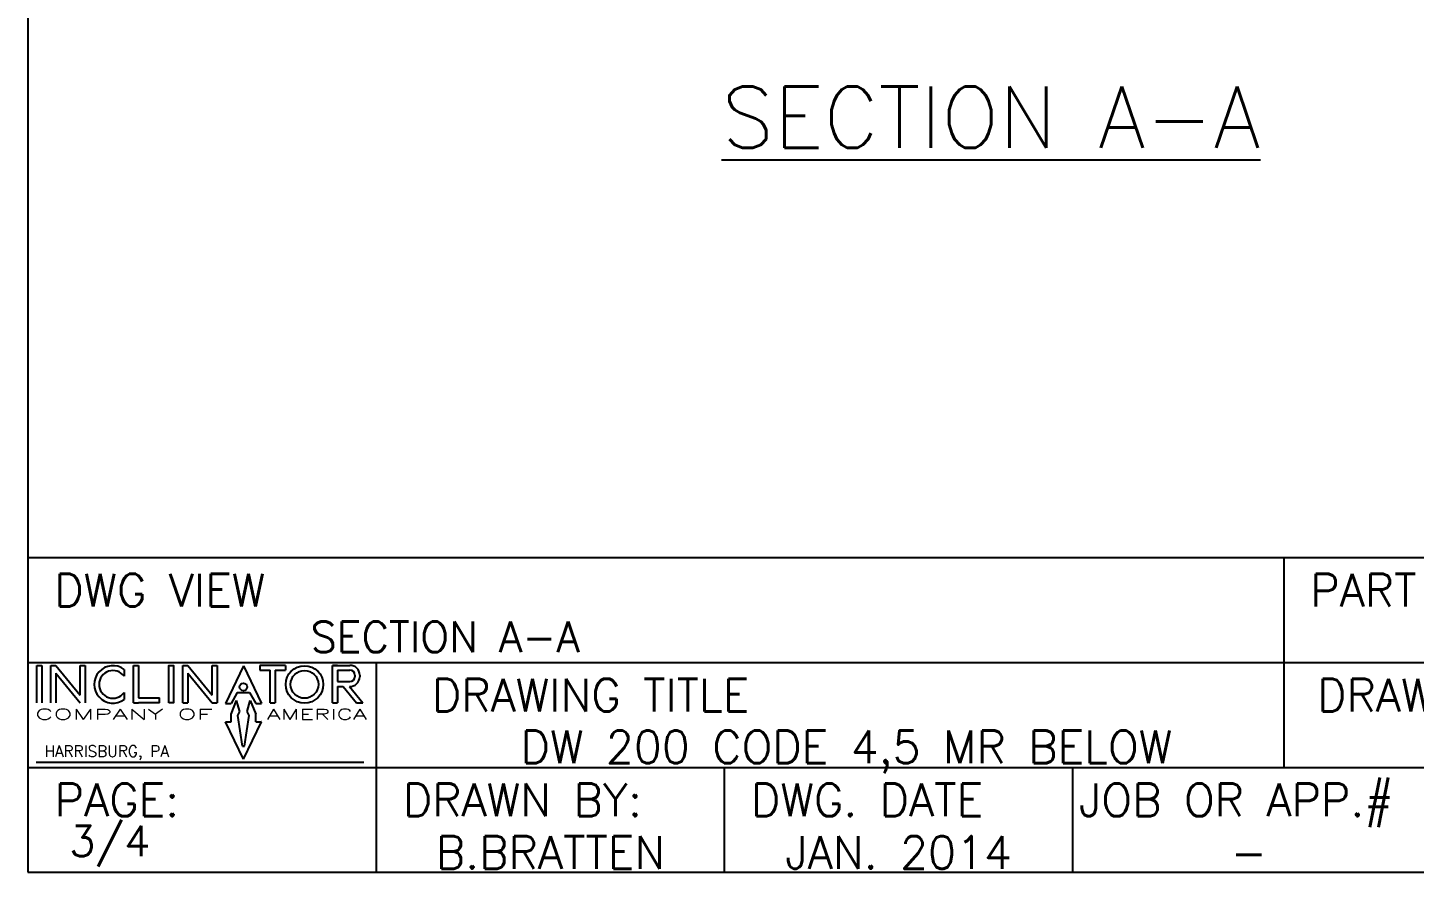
# Model space of a CAD drawing. Header units: inches. Extents: x -93 to 1254, y -1392 to 937.
# Drawn here: x 329.9 to 420.8, y -1392.1 to -1336.8 of the extents above; entities that cross this region are included whole.
import ezdxf
from ezdxf.enums import TextEntityAlignment as Align

# ---------------------------------------------------------------- set-up
doc = ezdxf.new("R2010")
doc.units = ezdxf.units.IN
doc.header["$LTSCALE"] = 24
doc.header["$MEASUREMENT"] = 0
doc.layers.get('0').update_dxf_attribs({"linetype": 'CONTINUOUS'})
for name, color, linetype in [('1', 7, 'CONTINUOUS'), ('4-DW-200', 7, 'CONTINUOUS'), ('BORDER', 5, 'CONTINUOUS'), ('TITLE5', 5, 'CONTINUOUS'), ('TITLE7', 7, 'CONTINUOUS'), ('TITLEATTRIBUTES', 7, 'CONTINUOUS')]:
    doc.layers.add(name, color=color, linetype=linetype)
doc.styles.add('ROMANS', font='romans', dxfattribs={"height": 1.75})
doc.styles.get("Standard").update_dxf_attribs({"font": 'romans.shx'})

# ---------------------------------------------------------------- blocks, each defined once
blk = doc.blocks.new('SHEET-INFO')
at = {"layer": '1', "linetype": 'Continuous', "lineweight": -3}
for p, q in [((0.606, 11.093, -20.554), (0.606, 13.548, -20.554)), ((0.606, 13.548, -20.554), (0.924, 13.548, -20.554)), ((0.924, 13.548, -20.554), (0.924, 11.093, -20.554)), ((1.522, 13.548, -20.554), (1.841, 13.548, -20.554)), ((1.522, 11.093, -20.554), (1.522, 13.548, -20.554)), ((1.841, 13.548, -20.554), (3.44, 11.596, -20.554)), ((1.841, 13.046, -20.554), (3.44, 11.093, -20.554)), ((1.841, 13.046, -20.554), (1.841, 11.093, -20.554)), ((3.44, 11.596, -20.554), (3.44, 13.548, -20.554)), ((3.44, 13.548, -20.554), (3.758, 13.548, -20.554)), ((3.758, 13.548, -20.554), (3.758, 11.093, -20.554)), ((6.315, 13.286, -20.554), (6.315, 12.84, -20.554)), ((6.938, 11.093, -20.554), (6.938, 13.548, -20.554)), ((6.938, 13.548, -20.554), (7.257, 13.548, -20.554)), ((7.257, 13.548, -20.554), (7.257, 11.412, -20.554)), ((10.168, 11.093, -20.554), (10.168, 13.548, -20.554)), ((10.168, 13.548, -20.554), (10.486, 13.548, -20.554)), ((10.486, 13.548, -20.554), (12.085, 11.596, -20.554)), ((10.486, 13.046, -20.554), (10.486, 11.093, -20.554)), ((10.486, 13.046, -20.554), (12.085, 11.093, -20.554)), ((12.085, 13.548, -20.554), (12.403, 13.548, -20.554)), ((12.085, 11.596, -20.554), (12.085, 13.548, -20.554)), ((12.403, 13.548, -20.554), (12.403, 11.093, -20.554)), ((14.134, 13.506, -20.554), (12.954, 11.051, -20.554)), ((14.134, 13.506, -20.554), (15.314, 11.051, -20.554)), ((16.898, 13.548, -20.554), (15.198, 13.548, -20.554)), ((15.198, 13.548, -20.554), (15.198, 13.23, -20.554)), ((15.198, 13.23, -20.554), (15.888, 13.23, -20.554)), ((15.888, 11.093, -20.554), (15.888, 13.23, -20.554)), ((16.207, 13.23, -20.554), (16.207, 11.093, -20.554)), ((16.207, 13.23, -20.554), (16.898, 13.23, -20.554)), ((16.898, 13.548, -20.554), (16.898, 13.23, -20.554)), ((19.975, 11.093, -20.554), (19.975, 13.548, -20.554)), ((19.975, 13.548, -20.554), (20.293, 13.548, -20.554)), ((20.293, 13.548, -20.554), (19.975, 13.548, -20.554)), ((20.293, 13.548, -20.554), (21.114, 13.548, -20.554)), ((20.293, 13.23, -20.554), (20.293, 12.48, -20.554)), ((20.293, 13.23, -20.554), (21.114, 13.23, -20.554)), ((21.433, 12.911, -20.554), (21.433, 12.799, -20.554)), ((21.751, 12.911, -20.554), (21.751, 12.799, -20.554)), ((20.293, 12.48, -20.554), (21.114, 12.48, -20.554)), ((20.293, 12.162, -20.554), (20.666, 12.162, -20.554)), ((20.293, 12.162, -20.554), (20.293, 11.093, -20.554)), ((20.666, 12.162, -20.554), (21.541, 11.093, -20.554)), ((21.077, 12.163, -20.554), (21.952, 11.093, -20.554)), ((6.315, 11.76, -20.554), (6.315, 11.314, -20.554)), ((6.938, 11.093, -20.554), (7.257, 11.093, -20.554)), ((7.257, 11.412, -20.554), (8.639, 11.412, -20.554)), ((8.639, 11.093, -20.554), (7.257, 11.093, -20.554)), ((8.639, 11.093, -20.554), (8.639, 11.412, -20.554)), ((10.168, 11.093, -20.554), (10.486, 11.093, -20.554)), ((12.085, 11.093, -20.554), (12.403, 11.093, -20.554)), ((12.954, 11.051, -20.554), (13.319, 11.051, -20.554)), ((13.729, 11.777, -20.554), (13.319, 11.051, -20.554)), ((13.319, 10.343, -20.554), (13.689, 11.252, -20.554)), ((13.89, 10.526, -20.554), (13.689, 11.252, -20.554)), ((13.729, 11.777, -20.554), (14.539, 11.777, -20.554)), ((14.377, 10.526, -20.554), (14.578, 11.252, -20.554)), ((14.539, 11.777, -20.554), (14.948, 11.051, -20.554)), ((14.578, 11.252, -20.554), (14.948, 10.343, -20.554)), ((14.948, 11.051, -20.554), (15.314, 11.051, -20.554)), ((15.888, 11.093, -20.554), (16.207, 11.093, -20.554)), ((19.975, 11.093, -20.554), (20.293, 11.093, -20.554)), ((21.541, 11.093, -20.554), (21.952, 11.093, -20.554)), ((13.319, 9.85, -20.554), (13.319, 10.343, -20.554)), ((13.76, 10.256, -20.554), (13.89, 10.526, -20.554)), ((14.068, 8.263, -20.554), (13.76, 10.256, -20.554)), ((14.199, 8.263, -20.554), (14.507, 10.256, -20.554)), ((14.507, 10.256, -20.554), (14.377, 10.526, -20.554)), ((14.948, 9.85, -20.554), (14.948, 10.343, -20.554)), ((14.134, 7.395, -20.554), (12.954, 9.85, -20.554)), ((12.954, 9.85, -20.554), (13.319, 9.85, -20.554)), ((14.134, 7.395, -20.554), (15.314, 9.85, -20.554)), ((14.948, 9.85, -20.554), (15.314, 9.85, -20.554)), ((14.068, 8.263, -20.554), (14.199, 8.263, -20.554)), ((0.558, 7.213, -20.554), (22.025, 7.213, -20.554))]:
    blk.add_line(p, q, dxfattribs=at)
at = {"layer": '1', "color": 0, "linetype": 'Continuous', "lineweight": -3}
for p, q in [((13.118, 9.849, -20.554), (13.117, 9.85, -20.554)), ((15.081, 9.849, -20.554), (15.08, 9.85, -20.554)), ((15.259, 9.849, -20.554), (15.258, 9.85, -20.554)), ((15.31, 9.842, -20.554), (15.303, 9.85, -20.554))]:
    blk.add_line(p, q, dxfattribs=at)
at = {"layer": '1', "linetype": 'Continuous', "lineweight": -3, "elevation": -20.554}
blk.add_lwpolyline([(9.236, 11.093), (9.236, 13.548), (9.555, 13.548), (9.555, 11.093)], close=True, dxfattribs=at)
at = {"layer": '1', "linetype": 'Continuous', "lineweight": -3}
for centre, radius in [((18.135, 12.298, -20.554), 1.227), ((18.135, 12.298, -20.554), 0.909), ((14.131, 12.135, -20.554), 0.252)]:
    blk.add_circle(centre, radius, dxfattribs=at)
for centre, radius, start, end in [((5.584, 12.3, -20.554), 1.227, 53.43804, 306.56196), ((5.584, 12.3, -20.554), 0.909, 36.44596, 323.55404), ((21.114, 12.799, -20.554), 0.637, 266.60784, 0), ((21.114, 12.911, -20.554), 0.637, 360, 90), ((21.114, 12.911, -20.554), 0.318, 360, 90), ((21.114, 12.799, -20.554), 0.318, 270, 0)]:
    blk.add_arc(centre, radius, start, end, dxfattribs=at)
at = {"layer": 'BORDER'}
blk.add_line((0, 0), (164.605, 0), dxfattribs=at)
at = {"layer": 'TITLE5'}
for p, q in [((82.304, 20.602, -7.393), (82.304, 6.867, -7.393)), ((0.001, 13.734, -20.554), (137.76, 13.734, -20.554)), ((22.847, 0, -19.959), (22.847, 13.734, -20.554)), ((0.037, 6.867, -20.554), (164.606, 6.867, -20.554)), ((45.657, 0, -19.959), (45.657, 6.867, -19.959)), ((68.468, 0, -20.554), (68.468, 6.867, -20.554))]:
    blk.add_line(p, q, dxfattribs=at)
at = {"layer": 'TITLE7'}
blk.add_line((0.001, 20.602, -7.393), (164.606, 20.602, -7.393), dxfattribs=at)
at = {"layer": '1', "linetype": 'Continuous', "lineweight": -3, "style": 'ROMANS'}
for s, width, p, p2 in [('COMPANY OF', 1.76246, (0.471, 10.007, -20.554), (12.116, 10.007, -20.554)), ('AMERICA', 1.598446, (15.655, 10.007, -20.554), (22.217, 10.007, -20.554))]:
    blk.add_text(s, height=0.6736, dxfattribs=dict(at, width=width)).set_placement(p, p2, align=Align.FIT)
blk.add_text('HARRISBURG, PA', height=0.73244, dxfattribs=at).set_placement((5.178, 7.557, -20.554), align=Align.CENTER)
at = {"layer": 'TITLE5', "style": 'ROMANS'}
for s, height, p in [('DWG VIEW', 2.1385, (1.732, 18.47, -15.51)), ('PART NUMBER', 2.13848, (84.035, 18.47, -2.349)), ('DRAWING TITLE', 2.13848, (26.48, 11.603, -28.67)), ('DRAWING NO.', 2.13848, (84.486, 11.603, -15.51)), ('PAGE:', 2.1385, (1.768, 4.735, -28.67)), ('DRAWN BY:', 2.1385, (24.578, 4.735, -28.076)), ('DWG. DATE', 2.1385, (47.389, 4.735, -28.076)), ('JOB OR APP.#', 2.13848, (68.883, 4.735, -48.629))]:
    blk.add_text(s, height=height, dxfattribs=at).set_placement(p, align=Align.MIDDLE_LEFT)
at = {"layer": 'TITLEATTRIBUTES', "style": 'ROMANS'}
for tag, p in [('VIEW', (42.77, 15.216, -20.554)), ('1.', (149.521, 14.255, -4.123)), ('2.', (149.476, 11.237, -4.123)), ('TITLE1', (61.815, 8.208, -17.284)), ('DWGNO', (109.902, 8.208, -4.123)), ('3.', (149.47, 8.182, -4.123)), ('#', (78.557, 1.302, -40.529)), ('#', (98.526, 1.302, -51.749)), ('D.LUCASSEN', (34.252, 1.302, -19.975)), ('DATE', (57.063, 1.302, -19.975)), ('SCALE', (126.757, 1.302, -56.905)), ('REV', (152.062, 1.302, -57.202))]:
    blk.add_attdef(tag, text='', height=2.138, dxfattribs=at).set_placement(p, align=Align.MIDDLE_CENTER)

msp = doc.modelspace()

# ---------------------------------------------------------------- linework, layer by layer
at = {"layer": 'BORDER'}
msp.add_line((329.93114, -1184.31742), (329.93114, -1392.12155), dxfattribs=at)
msp.add_line((329.93114, -1184.31742), (329.93114, -1392.12155), dxfattribs=at)

# ---------------------------------------------------------------- block references
at = {"layer": '4-DW-200'}
ref = msp.add_blockref('SHEET-INFO', (329.93114, -1392.12155), dxfattribs=at)
ref.add_attrib('#', '-', dxfattribs={"layer": 'TITLEATTRIBUTES', "height": 2.13848, "style": 'ROMANS'}).set_placement((409.94009, -1390.82, -40.52875), align=Align.MIDDLE_CENTER)
ref.add_attrib('D.LUCASSEN', 'B.BRATTEN', dxfattribs={"layer": 'TITLEATTRIBUTES', "height": 2.138478, "style": 'ROMANS'}).set_placement((364.18341, -1390.82, -19.97506), align=Align.MIDDLE_CENTER)
ref.add_attrib('DATE', 'JAN. 2014', dxfattribs={"layer": 'TITLEATTRIBUTES', "height": 2.138478, "style": 'ROMANS'}).set_placement((386.99385, -1390.82, -19.97506), align=Align.MIDDLE_CENTER)
ref.add_attrib('TITLE1', 'DW 200 CODE 4,5 MR BELOW', dxfattribs={"layer": 'TITLEATTRIBUTES', "height": 2.1384782, "style": 'ROMANS'}).set_placement((383.57609, -1383.91349, -17.28363), align=Align.MIDDLE_CENTER)

# ---------------------------------------------------------------- texts
at = {"color": 3, "insert": (375.39535, -1340.68287, -21.14824), "char_height": 4, "width": 92.5777778, "attachment_point": 1}
msp.add_mtext('\\pt12;{\\LSECTION A-A}', dxfattribs=at)
at = {"insert": (348.45734, -1375.71043, -21.14824), "char_height": 2, "width": 92.5777778, "attachment_point": 1}
msp.add_mtext('\\pt6;SECTION A-A', dxfattribs=at)
at = {"layer": '4-DW-200', "insert": (332.65301, -1389.07393), "char_height": 2, "width": 6.8103323, "attachment_point": 1}
msp.add_mtext('3/4', dxfattribs=at)

doc.saveas('drawing.dxf')
